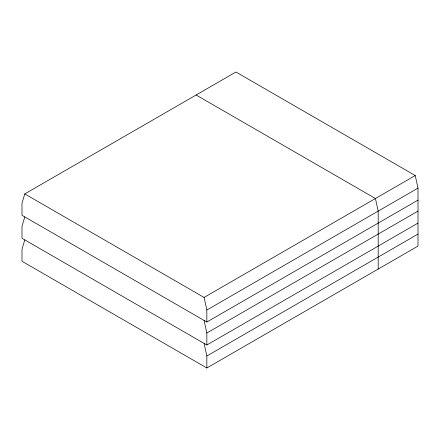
<?xml version="1.0" encoding="UTF-8"?>
<svg xmlns="http://www.w3.org/2000/svg" width="440" height="440" viewBox="0 0 440 440"><rect width="100%" height="100%" fill="white"/><g stroke="black" fill="none" stroke-linecap="round" stroke-linejoin="round"><path stroke-width="0.66" d="M24.767 239.888L22 249.277L22 261.272L206.844 367.989L418 246.081L418 188.122L415.234 175.532L235.923 72.012L24.767 193.919L22 203.313L22 215.303L206.844 322.025L418 200.112M24.767 216.904L22 226.298L22 238.288L206.844 345.004L418 223.097M24.767 193.919L204.078 297.44L415.234 175.532M206.844 322.025L206.844 310.03L418 188.122M206.844 345.004L206.844 333.014L418 211.107M206.844 367.989L206.844 355.999L418 234.091M196.114 94.996L375.425 198.517L378.191 211.107L378.191 269.065M204.078 297.44L206.844 310.03M204.078 320.425L206.844 333.014M204.078 343.409L206.844 355.999"/></g></svg>
